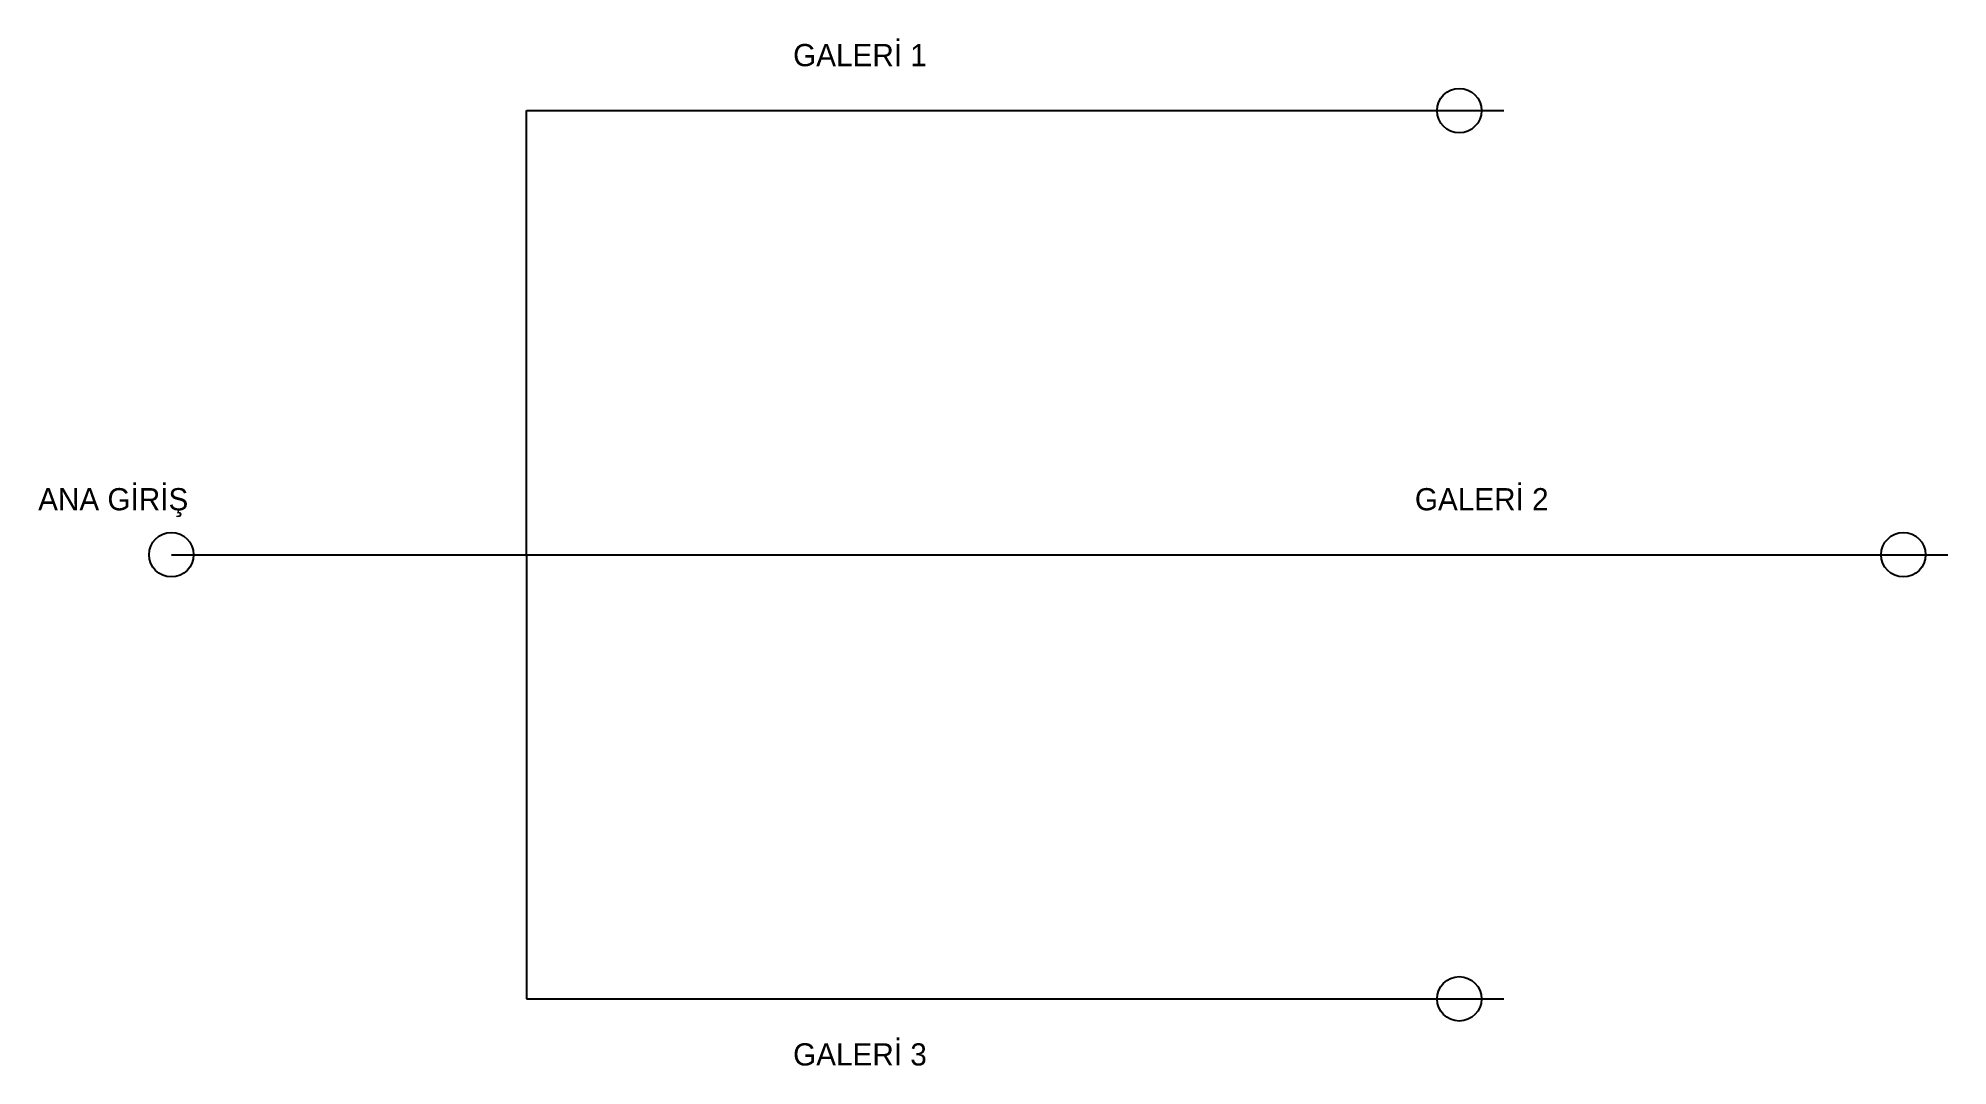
# Model space of a CAD drawing. Extents: x -30 to 400, y -115 to 116.
import ezdxf

# ---------------------------------------------------------------- set-up
doc = ezdxf.new("R2010")
doc.units = 0
for name, color, linetype in [('etiket', 2, 'CONTINUOUS'), ('galeri', 4, 'CONTINUOUS'), ('sensör', 1, 'CONTINUOUS'), ('tünel', 7, 'CONTINUOUS')]:
    doc.layers.add(name, color=color, linetype=linetype)

msp = doc.modelspace()

# ---------------------------------------------------------------- linework, layer by layer
at = {"layer": 'galeri'}
for p, q in [((80, 0), (80, 100)), ((80, 100), (300, 100)), ((80, 0), (80, -100)), ((200, 0), (400, 0)), ((80, -100), (300, -100))]:
    msp.add_line(p, q, dxfattribs=at)
at = {"layer": 'sensör'}
for centre in [(290, 100), (0, 0), (390, 0), (290, -100)]:
    msp.add_circle(centre, 5, dxfattribs=at)
at = {"layer": 'tünel'}
msp.add_line((0, 0), (200, 0), dxfattribs=at)

# ---------------------------------------------------------------- texts
at = {"layer": 'etiket'}
for s, p in [('GALERİ 1', (140, 110)), ('ANA GİRİŞ', (-30, 10)), ('GALERİ 2', (280, 10)), ('GALERİ 3', (140, -115))]:
    msp.add_text(s, height=5, dxfattribs=at).set_placement(p)

doc.saveas('drawing.dxf')
